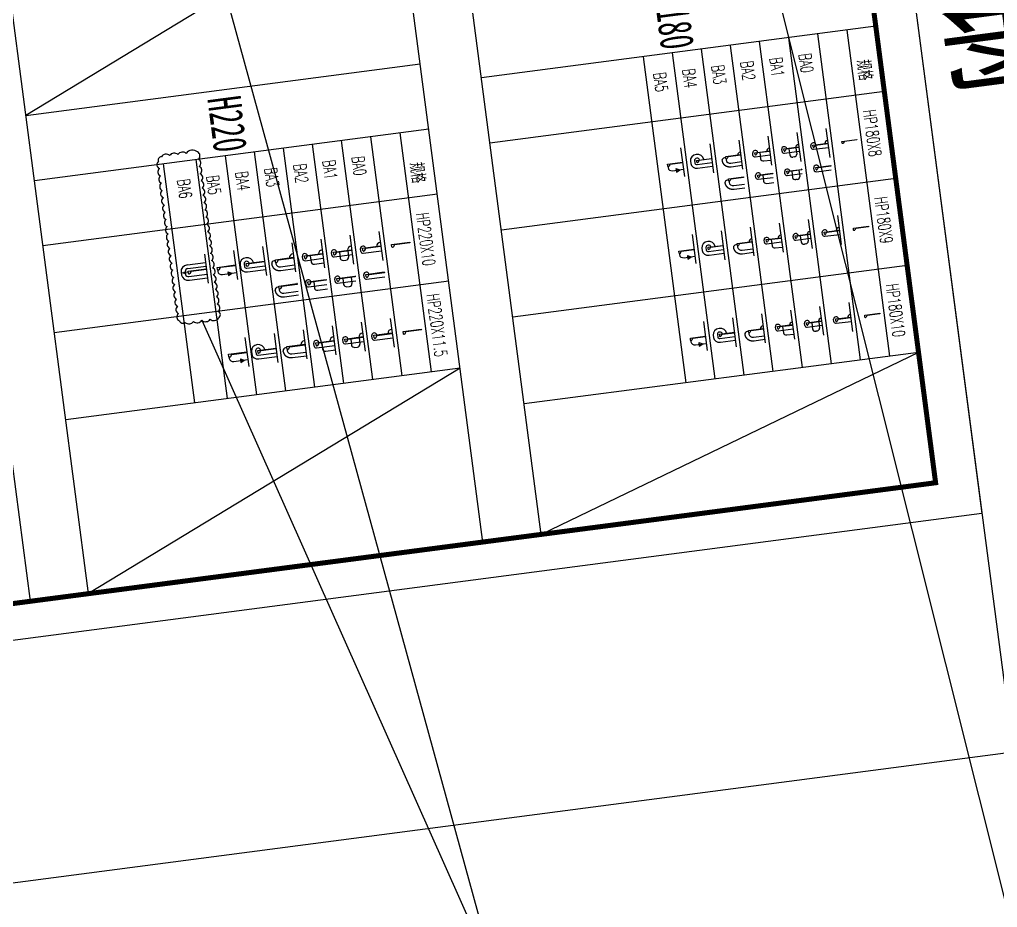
# Model space of a CAD drawing. Header units: millimetres. Extents: x -14906165 to 53546503, y 133836 to 58622790.
# Drawn here: x 42075755 to 42932731, y 42679499 to 43458034 of the extents above; entities that cross this region are included whole.
import ezdxf

# ---------------------------------------------------------------- set-up
doc = ezdxf.new("R2010")
doc.units = ezdxf.units.MM
doc.header["$LTSCALE"] = 100
doc.linetypes.add('DASHED', pattern=[8, 6, -2])
for name, color, linetype in [('HP', 254, 'Continuous'), ('Seam', 40, 'Continuous'), ('标准形式增加', 6, 'Continuous')]:
    doc.layers.add(name, color=color, linetype=linetype)
doc.styles.add('中文GB2312', font='', dxfattribs={"width": 0.7})
doc.styles.add('英文（单）', font='romans.shx', dxfattribs={"width": 0.7})
doc.styles.get('中文GB2312').set_extended_font_data('FangSong_GB2312')

# ---------------------------------------------------------------- blocks, each defined once
blk = doc.blocks.new('HP180x8')
for p, q in [((-582656, 654369), (-582648, 654369)), ((-582656, 654189), (-582656, 654369)), ((-582648, 654369), (-582648, 654219)), ((-582630, 654189), (-582656, 654189)), ((-582645, 654213), (-582627, 654202))]:
    blk.add_line(p, q)
at = {"extrusion": (0, 0, -1)}
for centre, start, end in [((582641, 654219), 300, 0), ((582630, 654196), 120, 270)]:
    blk.add_arc(centre, 7, start, end, dxfattribs=at)
blk = doc.blocks.new('HP180x9')
for p, q in [((-580856, 654370), (-580847, 654370)), ((-580856, 654190), (-580856, 654370)), ((-580847, 654370), (-580847, 654219)), ((-580829, 654190), (-580856, 654190)), ((-580844, 654213), (-580826, 654203))]:
    blk.add_line(p, q)
at = {"extrusion": (0, 0, -1)}
for centre, start, end in [((580840, 654219), 300, 0), ((580829, 654197), 120, 270)]:
    blk.add_arc(centre, 7, start, end, dxfattribs=at)
blk = doc.blocks.new('HP180x10')
for p, q in [((-579056, 654371), (-579046, 654371)), ((-579056, 654191), (-579056, 654371)), ((-579046, 654371), (-579046, 654221)), ((-579028, 654191), (-579056, 654191)), ((-579043, 654215), (-579025, 654204))]:
    blk.add_line(p, q)
at = {"extrusion": (0, 0, -1)}
for centre, start, end in [((579039, 654221), 300, 0), ((579028, 654198), 120, 270)]:
    blk.add_arc(centre, 7, start, end, dxfattribs=at)
blk = doc.blocks.new('HP220X11.5')
for p, q in [((-580856, 649128), (-580845, 649128)), ((-580856, 648908), (-580856, 649128)), ((-580845, 649128), (-580845, 648945)), ((-580823, 648908), (-580856, 648908)), ((-580840, 648937), (-580818, 648925))]:
    blk.add_line(p, q)
at = {"extrusion": (0, 0, -1)}
for centre, start, end in [((580836, 648945), 300, 0), ((580823, 648917), 120, 270)]:
    blk.add_arc(centre, 9, start, end, dxfattribs=at)
blk = doc.blocks.new('HP180x9BA4')
for p, q in [((-580797, 652473), (-580797, 652653)), ((-580747, 652473), (-580747, 652653)), ((-580856, 652448), (-580822, 652448)), ((-580856, 652398), (-580822, 652398))]:
    blk.add_line(p, q)
for centre, radius, start, end in [((-580856, 652478), 80, 90, 270), ((-580856, 652478), 30, 90, 270), ((-580822, 652473), 25, 270, 0), ((-580822, 652473), 75, 270, 360)]:
    blk.add_arc(centre, radius, start, end)
blk.add_blockref('HP180x9', (0, -1717))
blk = doc.blocks.new('HP180x10BA4')
for p, q in [((-578996, 652473), (-578996, 652653)), ((-578946, 652473), (-578946, 652653)), ((-579056, 652448), (-579021, 652448)), ((-579056, 652398), (-579021, 652398))]:
    blk.add_line(p, q)
for centre, radius, start, end in [((-579056, 652478), 80, 90, 270), ((-579056, 652478), 30, 90, 270), ((-579021, 652473), 25, 270, 0), ((-579021, 652473), 75, 270, 360)]:
    blk.add_arc(centre, radius, start, end)
blk.add_blockref('HP180x10', (0, -1718))
blk = doc.blocks.new('HP180X8BA4')
for p, q in [((-582598, 652473), (-582598, 652653)), ((-582548, 652473), (-582548, 652653)), ((-582656, 652448), (-582623, 652448)), ((-582656, 652398), (-582623, 652398))]:
    blk.add_line(p, q)
for centre, radius, start, end in [((-582656, 652478), 80, 90, 270), ((-582656, 652478), 30, 90, 270), ((-582623, 652473), 25, 270, 0), ((-582623, 652473), 75, 270, 360)]:
    blk.add_arc(centre, radius, start, end)
blk.add_blockref('HP180x8', (0, -1716))
blk = doc.blocks.new('HP180X8BA5')
for p, q in [((-582558, 652173), (-582558, 652303)), ((-582630, 652123), (-582608, 652123))]:
    blk.add_line(p, q)
blk.add_arc((-582608, 652173), 50, 270, 0)
at = {"layer": 'Seam'}
for p, q in [((-582583, 652216), (-582558, 652260)), ((-582583, 652216), (-582533, 652216)), ((-582533, 652216), (-582558, 652260))]:
    blk.add_line(p, q, dxfattribs=at)
blk.add_blockref('HP180x8', (0, -2066))
blk = doc.blocks.new('HP180X9BA5')
for p, q in [((-581657, 652173), (-581657, 652303)), ((-581729, 652123), (-581707, 652123))]:
    blk.add_line(p, q)
blk.add_arc((-581707, 652173), 50, 270, 0)
at = {"layer": 'Seam'}
for p, q in [((-581682, 652216), (-581657, 652260)), ((-581682, 652216), (-581632, 652216)), ((-581632, 652216), (-581657, 652260))]:
    blk.add_line(p, q, dxfattribs=at)
blk.add_blockref('HP180x9', (-900, -2067))
blk = doc.blocks.new('HP180X10BA5')
for p, q in [((-580756, 652173), (-580756, 652303)), ((-580828, 652123), (-580806, 652123))]:
    blk.add_line(p, q)
blk.add_arc((-580806, 652173), 50, 270, 0)
at = {"layer": 'Seam'}
for p, q in [((-580781, 652216), (-580756, 652260)), ((-580781, 652216), (-580731, 652216)), ((-580731, 652216), (-580756, 652260))]:
    blk.add_line(p, q, dxfattribs=at)
blk.add_blockref('HP180x10', (-1800, -2068))
blk = doc.blocks.new('HP220X11.5BA4')
for p, q in [((-580789, 647183), (-580789, 647403)), ((-580739, 647183), (-580739, 647403)), ((-580856, 647158), (-580814, 647158)), ((-580856, 647108), (-580814, 647108))]:
    blk.add_line(p, q)
for centre, radius, start, end in [((-580856, 647188), 80, 90, 270), ((-580856, 647188), 30, 90, 270), ((-580814, 647183), 25, 270, 0), ((-580814, 647183), 75, 270, 360)]:
    blk.add_arc(centre, radius, start, end)
blk.add_blockref('HP220X11.5', (0, -1725))
blk = doc.blocks.new('HP220X11.5BA5')
for p, q in [((-580749, 646883), (-580749, 647053)), ((-580823, 646833), (-580799, 646833))]:
    blk.add_line(p, q)
blk.add_arc((-580799, 646883), 50, 270, 0)
at = {"layer": 'Seam'}
for p, q in [((-580774, 646965), (-580749, 647008)), ((-580774, 646965), (-580724, 646965)), ((-580724, 646965), (-580749, 647008))]:
    blk.add_line(p, q, dxfattribs=at)
blk.add_blockref('HP220X11.5', (0, -2075))
blk = doc.blocks.new('HP220X10')
for p, q in [((-582656, 649128), (-582646, 649128)), ((-582656, 648908), (-582656, 649128)), ((-582646, 649128), (-582646, 648946)), ((-582624, 648908), (-582656, 648908)), ((-582642, 648938), (-582620, 648925))]:
    blk.add_line(p, q)
blk.add_arc((-582637, 648946), 9, 180, 240)
at = {"extrusion": (0, 0, -1)}
blk.add_arc((582624, 648917), 9, 120, 270, dxfattribs=at)
blk = doc.blocks.new('HP220X10BA4')
for p, q in [((-582590, 647183), (-582590, 647403)), ((-582540, 647183), (-582540, 647403)), ((-582656, 647158), (-582615, 647158)), ((-582656, 647108), (-582615, 647108))]:
    blk.add_line(p, q)
for centre, radius, start, end in [((-582656, 647188), 80, 90, 270), ((-582656, 647188), 30, 90, 270), ((-582615, 647183), 25, 270, 0), ((-582615, 647183), 75, 270, 360)]:
    blk.add_arc(centre, radius, start, end)
blk.add_blockref('HP220X10', (0, -1725))
blk = doc.blocks.new('HP220X10BA5')
for p, q in [((-582550, 646883), (-582550, 647053)), ((-582624, 646833), (-582600, 646833))]:
    blk.add_line(p, q)
blk.add_arc((-582600, 646883), 50, 270, 0)
at = {"layer": 'Seam'}
for p, q in [((-582575, 646953), (-582550, 646997)), ((-582575, 646953), (-582525, 646953)), ((-582525, 646953), (-582550, 646997))]:
    blk.add_line(p, q, dxfattribs=at)
blk.add_blockref('HP220X10', (0, -2075))
blk = doc.blocks.new('*U468')
for p, q in [((58, -180), (58, 0)), ((33, -205), (0, -205))]:
    blk.add_line(p, q)
for centre, radius, start, end in [((0, 0), 35, 180, 270), ((0, -175), 30, 90, 270), ((33, -180), 25, 270, 0)]:
    blk.add_arc(centre, radius, start, end)
at = {"layer": 'HP'}
for p, q in [((0, -180), (0, 0)), ((0, 0), (8, 0)), ((8, 0), (8, -150)), ((26, -180), (0, -180)), ((12, -157), (30, -167))]:
    blk.add_line(p, q, dxfattribs=at)
for centre, start, end in [((15, -150), 180, 240), ((26, -173), 270, 58.5144)]:
    blk.add_arc(centre, 7, start, end, dxfattribs=at)
blk = doc.blocks.new('*U467')
for p, q in [((58, -180), (58, 0)), ((8, -35), (93, -35)), ((128, -70), (128, -85)), ((33, -205), (0, -205)), ((8, -120), (93, -120))]:
    blk.add_line(p, q)
for centre, radius, start, end in [((0, 0), 35, 180, 270), ((93, -70), 35, 0, 90), ((93, -85), 35, 270, 0), ((0, -175), 30, 90, 270), ((33, -180), 25, 270, 0)]:
    blk.add_arc(centre, radius, start, end)
at = {"layer": 'HP'}
for p, q in [((0, -180), (0, 0)), ((0, 0), (8, 0)), ((8, 0), (8, -150)), ((26, -180), (0, -180)), ((12, -157), (30, -167))]:
    blk.add_line(p, q, dxfattribs=at)
for centre, start, end in [((15, -150), 180, 240), ((26, -173), 270, 58.5144)]:
    blk.add_arc(centre, 7, start, end, dxfattribs=at)
blk = doc.blocks.new('*U466')
for p, q in [((58, -180), (58, 0)), ((128, -85), (128, 0)), ((33, -205), (0, -205)), ((8, -120), (93, -120))]:
    blk.add_line(p, q)
for centre, radius, start, end in [((0, 0), 35, 180, 270), ((93, -85), 35, 270, 0), ((0, -175), 30, 90, 270), ((33, -180), 25, 270, 0)]:
    blk.add_arc(centre, radius, start, end)
at = {"layer": 'HP'}
for p, q in [((0, -180), (0, 0)), ((0, 0), (8, 0)), ((8, 0), (8, -150)), ((26, -180), (0, -180)), ((12, -157), (30, -167))]:
    blk.add_line(p, q, dxfattribs=at)
for centre, start, end in [((15, -150), 180, 240), ((26, -173), 270, 58.5144)]:
    blk.add_arc(centre, 7, start, end, dxfattribs=at)
blk = doc.blocks.new('*U465')
for p, q in [((98, -130), (98, 0)), ((15, -180), (15, -195)), ((26, -180), (48, -180))]:
    blk.add_line(p, q)
at = {"linetype": 'DASHED'}
blk.add_line((148, -130), (148, 0), dxfattribs=at)
for centre, radius, start, end in [((0, 0), 35, 180, 270), ((50, -195), 35, 180, 266.7242), ((48, -130), 50, 270, 0)]:
    blk.add_arc(centre, radius, start, end)
blk.add_arc((48, -130), 100, 270, 0, dxfattribs=at)
at = {"layer": 'HP'}
for p, q in [((0, -180), (0, 0)), ((0, 0), (8, 0)), ((8, 0), (8, -150)), ((26, -180), (0, -180)), ((12, -157), (30, -167))]:
    blk.add_line(p, q, dxfattribs=at)
for centre, start, end in [((15, -150), 180, 240), ((26, -173), 270, 58.5144)]:
    blk.add_arc(centre, 7, start, end, dxfattribs=at)
blk = doc.blocks.new('*U473')
for p, q in [((59, -180), (59, 0)), ((34, -205), (0, -205))]:
    blk.add_line(p, q)
for centre, radius, start, end in [((0, 0), 35, 180, 270), ((0, -175), 30, 90, 270), ((34, -180), 25, 270, 0)]:
    blk.add_arc(centre, radius, start, end)
at = {"layer": 'HP'}
for p, q in [((0, -180), (0, 0)), ((0, 0), (9, 0)), ((9, 0), (9, -150)), ((27, -180), (0, -180)), ((13, -157), (31, -167))]:
    blk.add_line(p, q, dxfattribs=at)
for centre, start, end in [((16, -150), 180, 240), ((27, -173), 270, 58.5144)]:
    blk.add_arc(centre, 7, start, end, dxfattribs=at)
blk = doc.blocks.new('*U472')
for p, q in [((59, -180), (59, 0)), ((9, -35), (94, -35)), ((129, -70), (129, -85)), ((34, -205), (0, -205)), ((9, -120), (94, -120))]:
    blk.add_line(p, q)
for centre, radius, start, end in [((0, 0), 35, 180, 270), ((94, -70), 35, 0, 90), ((94, -85), 35, 270, 0), ((0, -175), 30, 90, 270), ((34, -180), 25, 270, 0)]:
    blk.add_arc(centre, radius, start, end)
at = {"layer": 'HP'}
for p, q in [((0, -180), (0, 0)), ((0, 0), (9, 0)), ((9, 0), (9, -150)), ((27, -180), (0, -180)), ((13, -157), (31, -167))]:
    blk.add_line(p, q, dxfattribs=at)
for centre, start, end in [((16, -150), 180, 240), ((27, -173), 270, 58.5144)]:
    blk.add_arc(centre, 7, start, end, dxfattribs=at)
blk = doc.blocks.new('*U471')
for p, q in [((59, -180), (59, 0)), ((129, -85), (129, 0)), ((34, -205), (0, -205)), ((9, -120), (94, -120))]:
    blk.add_line(p, q)
for centre, radius, start, end in [((0, 0), 35, 180, 270), ((94, -85), 35, 270, 0), ((0, -175), 30, 90, 270), ((34, -180), 25, 270, 0)]:
    blk.add_arc(centre, radius, start, end)
at = {"layer": 'HP'}
for p, q in [((0, -180), (0, 0)), ((0, 0), (9, 0)), ((9, 0), (9, -150)), ((27, -180), (0, -180)), ((13, -157), (31, -167))]:
    blk.add_line(p, q, dxfattribs=at)
for centre, start, end in [((16, -150), 180, 240), ((27, -173), 270, 58.5144)]:
    blk.add_arc(centre, 7, start, end, dxfattribs=at)
blk = doc.blocks.new('*U470')
for p, q in [((99, -130), (99, 0)), ((15, -180), (15, -195)), ((27, -180), (49, -180))]:
    blk.add_line(p, q)
at = {"linetype": 'DASHED'}
blk.add_line((149, -130), (149, 0), dxfattribs=at)
for centre, radius, start, end in [((0, 0), 35, 180, 270), ((50, -195), 35, 180, 268.3628), ((49, -130), 50, 270, 0)]:
    blk.add_arc(centre, radius, start, end)
blk.add_arc((49, -130), 100, 270, 0, dxfattribs=at)
at = {"layer": 'HP'}
for p, q in [((0, -180), (0, 0)), ((0, 0), (9, 0)), ((9, 0), (9, -150)), ((27, -180), (0, -180)), ((13, -157), (31, -167))]:
    blk.add_line(p, q, dxfattribs=at)
for centre, start, end in [((16, -150), 180, 240), ((27, -173), 270, 58.5144)]:
    blk.add_arc(centre, 7, start, end, dxfattribs=at)
blk = doc.blocks.new('*U791')
for p, q in [((60, -180), (60, 0)), ((35, -205), (0, -205))]:
    blk.add_line(p, q)
for centre, radius, start, end in [((0, 0), 35, 180, 270), ((0, -175), 30, 90, 270), ((35, -180), 25, 270, 0)]:
    blk.add_arc(centre, radius, start, end)
at = {"layer": 'HP'}
for p, q in [((0, -180), (0, 0)), ((0, 0), (10, 0)), ((10, 0), (10, -150)), ((28, -180), (0, -180)), ((14, -157), (32, -167))]:
    blk.add_line(p, q, dxfattribs=at)
for centre, start, end in [((17, -150), 180, 240), ((28, -173), 270, 58.5144)]:
    blk.add_arc(centre, 7, start, end, dxfattribs=at)
blk = doc.blocks.new('*U477')
for p, q in [((60, -180), (60, 0)), ((10, -35), (95, -35)), ((130, -70), (130, -85)), ((35, -205), (0, -205)), ((10, -120), (95, -120))]:
    blk.add_line(p, q)
for centre, radius, start, end in [((0, 0), 35, 180, 270), ((95, -70), 35, 0, 90), ((95, -85), 35, 270, 0), ((0, -175), 30, 90, 270), ((35, -180), 25, 270, 0)]:
    blk.add_arc(centre, radius, start, end)
at = {"layer": 'HP'}
for p, q in [((0, -180), (0, 0)), ((0, 0), (10, 0)), ((10, 0), (10, -150)), ((28, -180), (0, -180)), ((14, -157), (32, -167))]:
    blk.add_line(p, q, dxfattribs=at)
for centre, start, end in [((17, -150), 180, 240), ((28, -173), 270, 58.5144)]:
    blk.add_arc(centre, 7, start, end, dxfattribs=at)
blk = doc.blocks.new('*U475')
for p, q in [((60, -180), (60, 0)), ((130, -85), (130, 0)), ((35, -205), (0, -205)), ((10, -120), (95, -120))]:
    blk.add_line(p, q)
for centre, radius, start, end in [((0, 0), 35, 180, 270), ((95, -85), 35, 270, 0), ((0, -175), 30, 90, 270), ((35, -180), 25, 270, 0)]:
    blk.add_arc(centre, radius, start, end)
at = {"layer": 'HP'}
for p, q in [((0, -180), (0, 0)), ((0, 0), (10, 0)), ((10, 0), (10, -150)), ((28, -180), (0, -180)), ((14, -157), (32, -167))]:
    blk.add_line(p, q, dxfattribs=at)
for centre, start, end in [((17, -150), 180, 240), ((28, -173), 270, 58.5144)]:
    blk.add_arc(centre, 7, start, end, dxfattribs=at)
blk = doc.blocks.new('*U476')
for p, q in [((100, -130), (100, 0)), ((15, -180), (15, -195)), ((28, -180), (50, -180))]:
    blk.add_line(p, q)
at = {"linetype": 'DASHED'}
blk.add_line((150, -130), (150, 0), dxfattribs=at)
for centre, radius, start, end in [((0, 0), 35, 180, 270), ((50, -195), 35, 180, 270), ((50, -130), 50, 270, 0)]:
    blk.add_arc(centre, radius, start, end)
blk.add_arc((50, -130), 100, 270, 0, dxfattribs=at)
at = {"layer": 'HP'}
for p, q in [((0, -180), (0, 0)), ((0, 0), (10, 0)), ((10, 0), (10, -150)), ((28, -180), (0, -180)), ((14, -157), (32, -167))]:
    blk.add_line(p, q, dxfattribs=at)
for centre, start, end in [((17, -150), 180, 240), ((28, -173), 270, 58.5144)]:
    blk.add_arc(centre, 7, start, end, dxfattribs=at)
blk = doc.blocks.new('*U498')
for p, q in [((66, -220), (66, 0)), ((41, -245), (0, -245))]:
    blk.add_line(p, q)
for centre, radius, start, end in [((0, 0), 50, 180, 270), ((0, -215), 30, 90, 270), ((41, -220), 25, 270, 0)]:
    blk.add_arc(centre, radius, start, end)
at = {"layer": 'HP'}
for p, q in [((0, -220), (0, 0)), ((0, 0), (10, 0)), ((10, 0), (10, -183)), ((32, -220), (0, -220)), ((15, -191), (37, -203))]:
    blk.add_line(p, q, dxfattribs=at)
for centre, start, end in [((19, -183), 180, 240), ((32, -211), 270, 60)]:
    blk.add_arc(centre, 9, start, end, dxfattribs=at)
blk = doc.blocks.new('*U494')
for p, q in [((66, -220), (66, 0)), ((10, -50), (95, -50)), ((10, -150), (95, -150)), ((41, -245), (0, -245))]:
    blk.add_line(p, q)
at = {"linetype": 'DASHED', "ltscale": 0.5}
blk.add_line((130, -115), (130, -85), dxfattribs=at)
for centre, radius, start, end in [((0, 0), 50, 180, 270), ((95, -85), 35, 0, 90), ((95, -115), 35, 270, 0), ((0, -215), 30, 90, 270), ((41, -220), 25, 270, 0)]:
    blk.add_arc(centre, radius, start, end)
at = {"layer": 'HP'}
for p, q in [((0, -220), (0, 0)), ((0, 0), (10, 0)), ((10, 0), (10, -183)), ((32, -220), (0, -220)), ((15, -191), (37, -203))]:
    blk.add_line(p, q, dxfattribs=at)
for centre, start, end in [((19, -183), 180, 240), ((32, -211), 270, 60)]:
    blk.add_arc(centre, 9, start, end, dxfattribs=at)
blk = doc.blocks.new('*U497')
for p, q in [((66, -220), (66, 0)), ((10, -150), (95, -150)), ((41, -245), (0, -245))]:
    blk.add_line(p, q)
at = {"linetype": 'DASHED'}
blk.add_line((130, -115), (130, 0), dxfattribs=at)
for centre, radius, start, end in [((0, 0), 50, 180, 270), ((95, -115), 35, 270, 0), ((0, -215), 30, 90, 270), ((41, -220), 25, 270, 0)]:
    blk.add_arc(centre, radius, start, end)
at = {"layer": 'HP'}
for p, q in [((0, -220), (0, 0)), ((0, 0), (10, 0)), ((10, 0), (10, -183)), ((32, -220), (0, -220)), ((15, -191), (37, -203))]:
    blk.add_line(p, q, dxfattribs=at)
for centre, start, end in [((19, -183), 180, 240), ((32, -211), 270, 60)]:
    blk.add_arc(centre, 9, start, end, dxfattribs=at)
blk = doc.blocks.new('*U496')
for p, q in [((106, -170), (106, 0)), ((15, -220), (15, -235)), ((32, -220), (56, -220)), ((56, -270), (50, -270))]:
    blk.add_line(p, q)
at = {"linetype": 'DASHED'}
blk.add_line((156, -170), (156, 0), dxfattribs=at)
for centre, radius, start, end in [((0, 0), 50, 180, 270), ((56, -170), 50, 270, 0), ((50, -235), 35, 180, 270)]:
    blk.add_arc(centre, radius, start, end)
blk.add_arc((56, -170), 100, 270, 0, dxfattribs=at)
at = {"layer": 'HP'}
for p, q in [((0, -220), (0, 0)), ((0, 0), (10, 0)), ((10, 0), (10, -183)), ((32, -220), (0, -220)), ((15, -191), (37, -203))]:
    blk.add_line(p, q, dxfattribs=at)
for centre, start, end in [((19, -183), 180, 240), ((32, -211), 270, 60)]:
    blk.add_arc(centre, 9, start, end, dxfattribs=at)
blk = doc.blocks.new('*U495')
for p, q in [((-85, -220), (-85, 0)), ((-35, -220), (-35, 0)), ((76, -220), (76, 0)), ((126, -220), (126, 0)), ((16, -220), (16, -305)), ((0, -255), (41, -255)), ((0, -305), (41, -305)), ((3, -270), (29, -255)), ((3, -282), (29, -267))]:
    blk.add_line(p, q)
for centre, radius, start, end in [((0, -220), 85, 180, 270), ((0, -220), 35, 180, 270), ((41, -220), 35, 270, 0), ((41, -220), 85, 270, 0)]:
    blk.add_arc(centre, radius, start, end)
at = {"layer": 'HP'}
for p, q in [((0, -220), (0, 0)), ((0, 0), (10, 0)), ((10, 0), (10, -183)), ((32, -220), (0, -220)), ((15, -191), (37, -203))]:
    blk.add_line(p, q, dxfattribs=at)
for centre, start, end in [((19, -183), 180, 240), ((32, -211), 270, 60)]:
    blk.add_arc(centre, 9, start, end, dxfattribs=at)
blk = doc.blocks.new('*U500')
for p, q in [((108, -170), (108, 0)), ((15, -220), (15, -235)), ((34, -220), (58, -220)), ((58, -270), (50, -270))]:
    blk.add_line(p, q)
at = {"linetype": 'DASHED'}
blk.add_line((158, -170), (158, 0), dxfattribs=at)
for centre, radius, start, end in [((0, 0), 50, 180, 270), ((58, -170), 50, 270, 0), ((50, -235), 35, 180, 270)]:
    blk.add_arc(centre, radius, start, end)
blk.add_arc((58, -170), 100, 270, 0, dxfattribs=at)
at = {"layer": 'HP'}
for p, q in [((0, -220), (0, 0)), ((0, 0), (12, 0)), ((12, 0), (12, -183)), ((34, -220), (0, -220)), ((16, -191), (38, -203))]:
    blk.add_line(p, q, dxfattribs=at)
for centre, start, end in [((21, -183), 180, 240), ((34, -211), 270, 60)]:
    blk.add_arc(centre, 9, start, end, dxfattribs=at)
blk = doc.blocks.new('*U503')
at = {"linetype": 'DASHED'}
blk.add_line((132, -115), (132, 0), dxfattribs=at)
for p, q in [((68, -220), (68, 0)), ((11, -150), (96, -150)), ((43, -245), (0, -245))]:
    blk.add_line(p, q)
for centre, radius, start, end in [((0, 0), 50, 180, 270), ((96, -115), 35, 270, 0), ((0, -215), 30, 90, 270), ((43, -220), 25, 270, 0)]:
    blk.add_arc(centre, radius, start, end)
at = {"layer": 'HP'}
for p, q in [((0, -220), (0, 0)), ((0, 0), (11, 0)), ((11, 0), (11, -183)), ((34, -220), (0, -220)), ((16, -191), (38, -203))]:
    blk.add_line(p, q, dxfattribs=at)
for centre, start, end in [((21, -183), 180, 240), ((34, -211), 270, 60)]:
    blk.add_arc(centre, 9, start, end, dxfattribs=at)
blk = doc.blocks.new('*U502')
for p, q in [((11, -50), (96, -50)), ((68, -220), (68, 0)), ((11, -150), (96, -150)), ((43, -245), (0, -245))]:
    blk.add_line(p, q)
at = {"linetype": 'DASHED', "ltscale": 0.5}
blk.add_line((132, -115), (132, -85), dxfattribs=at)
for centre, radius, start, end in [((0, 0), 50, 180, 270), ((96, -85), 35, 0, 90), ((96, -115), 35, 270, 0), ((0, -215), 30, 90, 270), ((43, -220), 25, 270, 0)]:
    blk.add_arc(centre, radius, start, end)
at = {"layer": 'HP'}
for p, q in [((0, -220), (0, 0)), ((0, 0), (11, 0)), ((11, 0), (11, -183)), ((34, -220), (0, -220)), ((16, -191), (38, -203))]:
    blk.add_line(p, q, dxfattribs=at)
for centre, start, end in [((21, -183), 180, 240), ((34, -211), 270, 60)]:
    blk.add_arc(centre, 9, start, end, dxfattribs=at)
blk = doc.blocks.new('*U501')
for p, q in [((68, -220), (68, 0)), ((43, -245), (0, -245))]:
    blk.add_line(p, q)
for centre, radius, start, end in [((0, 0), 50, 180, 270), ((0, -215), 30, 90, 270), ((43, -220), 25, 270, 0)]:
    blk.add_arc(centre, radius, start, end)
at = {"layer": 'HP'}
for p, q in [((0, -220), (0, 0)), ((0, 0), (12, 0)), ((12, 0), (12, -183)), ((34, -220), (0, -220)), ((16, -191), (38, -203))]:
    blk.add_line(p, q, dxfattribs=at)
for centre, start, end in [((21, -183), 180, 240), ((34, -211), 270, 60)]:
    blk.add_arc(centre, 9, start, end, dxfattribs=at)
blk = doc.blocks.new('*U792')
for p, q in [((66, -220), (66, 0)), ((41, -245), (0, -245))]:
    blk.add_line(p, q)
for centre, radius, start, end in [((0, 0), 1, 180, 270), ((0, -215), 30, 90, 270), ((41, -220), 25, 270, 0)]:
    blk.add_arc(centre, radius, start, end)
at = {"layer": 'HP'}
for p, q in [((0, -220), (0, 0)), ((0, 0), (10, 0)), ((10, 0), (10, -183)), ((32, -220), (0, -220)), ((15, -191), (37, -203))]:
    blk.add_line(p, q, dxfattribs=at)
for centre, start, end in [((19, -183), 180, 240), ((32, -211), 270, 60)]:
    blk.add_arc(centre, 9, start, end, dxfattribs=at)
blk = doc.blocks.new('*U793')
for p, q in [((66, -220), (66, 0)), ((10, -150), (95, -150)), ((41, -245), (0, -245))]:
    blk.add_line(p, q)
at = {"linetype": 'DASHED'}
blk.add_line((130, -115), (130, 0), dxfattribs=at)
for centre, radius, start, end in [((0, 0), 1, 180, 270), ((95, -115), 35, 270, 0), ((0, -215), 30, 90, 270), ((41, -220), 25, 270, 0)]:
    blk.add_arc(centre, radius, start, end)
at = {"layer": 'HP'}
for p, q in [((0, -220), (0, 0)), ((0, 0), (10, 0)), ((10, 0), (10, -183)), ((32, -220), (0, -220)), ((15, -191), (37, -203))]:
    blk.add_line(p, q, dxfattribs=at)
for centre, start, end in [((19, -183), 180, 240), ((32, -211), 270, 60)]:
    blk.add_arc(centre, 9, start, end, dxfattribs=at)
blk = doc.blocks.new('*U816')
for p, q in [((58, -180), (58, 0)), ((33, -205), (0, -205))]:
    blk.add_line(p, q)
for centre, radius, start, end in [((0, 0), 1, 180, 270), ((0, -175), 30, 90, 270), ((33, -180), 25, 270, 0)]:
    blk.add_arc(centre, radius, start, end)
at = {"layer": 'HP'}
for p, q in [((0, -180), (0, 0)), ((0, 0), (8, 0)), ((8, 0), (8, -150)), ((26, -180), (0, -180)), ((12, -157), (30, -167))]:
    blk.add_line(p, q, dxfattribs=at)
for centre, start, end in [((15, -150), 180, 240), ((26, -173), 270, 58.5144)]:
    blk.add_arc(centre, 7, start, end, dxfattribs=at)
blk = doc.blocks.new('*U817')
for p, q in [((58, -180), (58, 0)), ((8, -35), (93, -35)), ((128, -70), (128, -85)), ((33, -205), (0, -205)), ((8, -120), (93, -120))]:
    blk.add_line(p, q)
for centre, radius, start, end in [((0, 0), 1, 180, 270), ((93, -70), 35, 0, 90), ((93, -85), 35, 270, 0), ((0, -175), 30, 90, 270), ((33, -180), 25, 270, 0)]:
    blk.add_arc(centre, radius, start, end)
at = {"layer": 'HP'}
for p, q in [((0, -180), (0, 0)), ((0, 0), (8, 0)), ((8, 0), (8, -150)), ((26, -180), (0, -180)), ((12, -157), (30, -167))]:
    blk.add_line(p, q, dxfattribs=at)
for centre, start, end in [((15, -150), 180, 240), ((26, -173), 270, 58.5144)]:
    blk.add_arc(centre, 7, start, end, dxfattribs=at)
blk = doc.blocks.new('*U818')
for p, q in [((58, -180), (58, 0)), ((128, -85), (128, 0)), ((33, -205), (0, -205)), ((8, -120), (93, -120))]:
    blk.add_line(p, q)
for centre, radius, start, end in [((0, 0), 1, 180, 270), ((93, -85), 35, 270, 0), ((0, -175), 30, 90, 270), ((33, -180), 25, 270, 0)]:
    blk.add_arc(centre, radius, start, end)
at = {"layer": 'HP'}
for p, q in [((0, -180), (0, 0)), ((0, 0), (8, 0)), ((8, 0), (8, -150)), ((26, -180), (0, -180)), ((12, -157), (30, -167))]:
    blk.add_line(p, q, dxfattribs=at)
for centre, start, end in [((15, -150), 180, 240), ((26, -173), 270, 58.5144)]:
    blk.add_arc(centre, 7, start, end, dxfattribs=at)
blk = doc.blocks.new('*U819')
for p, q in [((98, -130), (98, 0)), ((15, -180), (15, -195)), ((26, -180), (48, -180))]:
    blk.add_line(p, q)
at = {"linetype": 'DASHED'}
blk.add_line((148, -130), (148, 0), dxfattribs=at)
for centre, radius, start, end in [((0, 0), 1, 180, 270), ((50, -195), 35, 180, 266.7242), ((48, -130), 50, 270, 0)]:
    blk.add_arc(centre, radius, start, end)
blk.add_arc((48, -130), 100, 270, 0, dxfattribs=at)
at = {"layer": 'HP'}
for p, q in [((0, -180), (0, 0)), ((0, 0), (8, 0)), ((8, 0), (8, -150)), ((26, -180), (0, -180)), ((12, -157), (30, -167))]:
    blk.add_line(p, q, dxfattribs=at)
for centre, start, end in [((15, -150), 180, 240), ((26, -173), 270, 58.5144)]:
    blk.add_arc(centre, 7, start, end, dxfattribs=at)
blk = doc.blocks.new('*U824')
for p, q in [((66, -220), (66, 0)), ((10, -50), (95, -50)), ((10, -150), (95, -150)), ((41, -245), (0, -245))]:
    blk.add_line(p, q)
at = {"linetype": 'DASHED', "ltscale": 0.5}
blk.add_line((130, -115), (130, -85), dxfattribs=at)
for centre, radius, start, end in [((0, 0), 1, 180, 270), ((95, -85), 35, 0, 90), ((95, -115), 35, 270, 0), ((0, -215), 30, 90, 270), ((41, -220), 25, 270, 0)]:
    blk.add_arc(centre, radius, start, end)
at = {"layer": 'HP'}
for p, q in [((0, -220), (0, 0)), ((0, 0), (10, 0)), ((10, 0), (10, -183)), ((32, -220), (0, -220)), ((15, -191), (37, -203))]:
    blk.add_line(p, q, dxfattribs=at)
for centre, start, end in [((19, -183), 180, 240), ((32, -211), 270, 60)]:
    blk.add_arc(centre, 9, start, end, dxfattribs=at)
blk = doc.blocks.new('*U825')
for p, q in [((106, -170), (106, 0)), ((15, -220), (15, -235)), ((32, -220), (56, -220)), ((56, -270), (50, -270))]:
    blk.add_line(p, q)
at = {"linetype": 'DASHED'}
blk.add_line((156, -170), (156, 0), dxfattribs=at)
for centre, radius, start, end in [((0, 0), 1, 180, 270), ((56, -170), 50, 270, 0), ((50, -235), 35, 180, 270)]:
    blk.add_arc(centre, radius, start, end)
blk.add_arc((56, -170), 100, 270, 0, dxfattribs=at)
at = {"layer": 'HP'}
for p, q in [((0, -220), (0, 0)), ((0, 0), (10, 0)), ((10, 0), (10, -183)), ((32, -220), (0, -220)), ((15, -191), (37, -203))]:
    blk.add_line(p, q, dxfattribs=at)
for centre, start, end in [((19, -183), 180, 240), ((32, -211), 270, 60)]:
    blk.add_arc(centre, 9, start, end, dxfattribs=at)
blk = doc.blocks.new('绘图要素标准库V1.0 - 0416')
for p, q in [((-598206.5, 656002.9), (-577206.5, 656002.9)), ((-577206.5, 656002.9), (-577206.5, 626302.9)), ((-573911.1, 656002.9), (-573911.1, 626302.9)), ((-577706.5, 655502.9), (-595706.5, 655502.9)), ((-584006.5, 655504.1), (-584006.5, 650754.1)), ((-583106.5, 655504.1), (-583106.5, 650754.1)), ((-581906.5, 655504.1), (-581906.5, 650754.1)), ((-580706.5, 655504.1), (-580706.5, 650754.1)), ((-579506.5, 655504.1), (-579506.5, 650754.1)), ((-579506.5, 655502.9), (-577706.5, 650752.9)), ((-584006.5, 655154.1), (-579506.5, 655154.1)), ((-579506.5, 654804.1), (-584006.5, 654804.1)), ((-579506.5, 654454.1), (-584006.5, 654454.1)), ((-579506.5, 654104.1), (-584006.5, 654104.1)), ((-579506.5, 653754.1), (-584006.5, 653754.1)), ((-579506.5, 653404.1), (-584006.5, 653404.1)), ((-579506.5, 653054.1), (-584006.5, 653054.1)), ((-579506.5, 652704.1), (-584006.5, 652704.1)), ((-577706.5, 650752.9), (-592106.5, 650752.9)), ((-577706.5, 650052.9), (-592106.5, 650052.9)), ((-586706.5, 650052.9), (-584306.5, 645302.9)), ((-584306.5, 645302.9), (-584306.5, 650052.9)), ((-583406.5, 650052.9), (-583406.5, 645302.9)), ((-582506.5, 650052.9), (-582506.5, 645302.9)), ((-581306.5, 650052.9), (-581306.5, 645302.9)), ((-580106.5, 650052.9), (-580106.5, 645302.9)), ((-580106.5, 650052.9), (-577706.5, 645302.9)), ((-583406.5, 649702.9), (-580106.5, 649702.9)), ((-580106.5, 649352.9), (-583406.5, 649352.9)), ((-580106.5, 649002.9), (-583406.5, 649002.9)), ((-580106.5, 648652.9), (-583406.5, 648652.9)), ((-580106.5, 648302.9), (-583406.5, 648302.9)), ((-580106.5, 647952.9), (-583406.5, 647952.9)), ((-580106.5, 647602.9), (-583406.5, 647602.9)), ((-580106.5, 647252.9), (-583406.5, 647252.9)), ((-583406.5, 646852.9), (-580106.5, 646852.9)), ((-577706.5, 645302.9), (-592106.5, 645302.9)), ((-577706.5, 644602.9), (-592106.5, 644602.9))]:
    blk.add_line(p, q)
at = {"color": 5}
for p, q in [((-582706.5, 654754.1), (-582306.5, 654754.1)), ((-581506.5, 654754.1), (-581106.5, 654754.1)), ((-580306.5, 654754.1), (-579906.5, 654754.1)), ((-582706.5, 654404.1), (-582306.5, 654404.1)), ((-581506.5, 654404.1), (-581106.5, 654404.1)), ((-580306.5, 654404.1), (-579906.5, 654404.1)), ((-582706.5, 654054.1), (-582306.5, 654054.1)), ((-581506.5, 654054.1), (-581106.5, 654054.1)), ((-580306.5, 654054.1), (-579906.5, 654054.1)), ((-582706.5, 653704.1), (-582306.5, 653704.1)), ((-581506.5, 653704.1), (-581106.5, 653704.1)), ((-580306.5, 653704.1), (-579906.5, 653704.1)), ((-582706.5, 653354.1), (-582306.5, 653354.1)), ((-581506.5, 653354.1), (-581106.5, 653354.1)), ((-580306.5, 653354.1), (-579906.5, 653354.1)), ((-582706.5, 653004.1), (-582306.5, 653004.1)), ((-581506.5, 653004.1), (-581106.5, 653004.1)), ((-580306.5, 653004.1), (-579906.5, 653004.1)), ((-582106.5, 649302.9), (-581706.5, 649302.9)), ((-580906.5, 649302.9), (-580506.5, 649302.9)), ((-582106.5, 648952.9), (-581706.5, 648952.9)), ((-580906.5, 648952.9), (-580506.5, 648952.9)), ((-582106.5, 648602.9), (-581706.5, 648602.9)), ((-580906.5, 648602.9), (-580506.5, 648602.9)), ((-582106.5, 648252.9), (-581706.5, 648252.9)), ((-580906.5, 648252.9), (-580506.5, 648252.9)), ((-582106.5, 647902.9), (-581706.5, 647902.9)), ((-580906.5, 647902.9), (-580506.5, 647902.9)), ((-582106.5, 647552.9), (-581706.5, 647552.9)), ((-580906.5, 647552.9), (-580506.5, 647552.9)), ((-582106.5, 647202.9), (-581706.5, 647202.9))]:
    blk.add_line(p, q, dxfattribs=at)
at = {"const_width": 60}
blk.add_lwpolyline([(-595706.5, 655502.9), (-577706.5, 655502.9), (-577706.5, 626802.9), (-595706.5, 626802.9)], close=True, dxfattribs=at)
at = {"layer": '标准形式增加'}
for p, q in [((-581214.3, 647069.2), (-491817.7, 670253.6)), ((-590272.8, 653823.1), (-491817.7, 663750.5)), ((-625997.6, 642969), (-491817.7, 659196.4))]:
    blk.add_line(p, q, dxfattribs=at)
blk.add_xline((-506039.8, 656002.9), (1, 0), dxfattribs=at)
blk.add_lwpolyline([(-583506.8, 647276.7, -0.5205671), (-583406.8, 647276.7, -0.5205671), (-583306.8, 647276.7, -0.5205671), (-583206.8, 647276.7, -0.5205671), (-583106.8, 647276.7, -0.5205671), (-583006.8, 647276.7, -0.5205671), (-582906.8, 647276.7, -0.5205671), (-582806.8, 647276.7, -0.5205671), (-582706.8, 647276.7, -0.5205671), (-582606.8, 647276.7, -0.5205671), (-582506.8, 647276.7, -0.5205671), (-582406.8, 647276.7, -0.5205671), (-582306.8, 647276.7, -0.5205671), (-582206.8, 647276.7, -0.5205671), (-582106.8, 647276.7, -0.5205671), (-582006.8, 647276.7, -0.5205671), (-581906.8, 647276.7, -0.5205671), (-581806.8, 647276.7, -0.5205671), (-581706.8, 647276.7, -0.5205671), (-581606.8, 647276.7, -0.5205671), (-581506.8, 647276.7, -0.5205671), (-581406.8, 647276.7, -0.5205671), (-581306.8, 647276.7, -0.5205671), (-581214.3, 647269.2, -0.5205671), (-581214.3, 647169.2, -0.5205671), (-581214.3, 647069.2, -0.5205671), (-581214.3, 646969.2, -0.5205671), (-581214.3, 646869.2, -0.5205671), (-581247.6, 646802.5, -0.5205671), (-581347.6, 646802.5, -0.5205671), (-581447.6, 646802.5, -0.5205671), (-581547.6, 646802.5, -0.5205671), (-581647.6, 646802.5, -0.5205671), (-581747.6, 646802.5, -0.5205671), (-581847.6, 646802.5, -0.5205671), (-581947.6, 646802.5, -0.5205671), (-582047.6, 646802.5, -0.5205671), (-582147.6, 646802.5, -0.5205671), (-582247.6, 646802.5, -0.5205671), (-582347.6, 646802.5, -0.5205671), (-582447.6, 646802.5, -0.5205671), (-582547.6, 646802.5, -0.5205671), (-582647.6, 646802.5, -0.5205671), (-582747.6, 646802.5, -0.5205671), (-582847.6, 646802.5, -0.5205671), (-582947.6, 646802.5, -0.5205671), (-583047.6, 646802.5, -0.5205671), (-583147.6, 646802.5, -0.5205671), (-583247.6, 646802.5, -0.5205671), (-583347.6, 646802.5, -0.5205671), (-583447.6, 646802.5, -0.5205671), (-583506.8, 646843.3, -0.5205671), (-583506.8, 646943.3, -0.5205671), (-583506.8, 647043.3, -0.5205671), (-583506.8, 647143.3, -0.5205671)], format="xyb", close=True, dxfattribs=at)
for name, p in [('HP180x8', (150, 734.9)), ('HP180x9', (-450, 734.6)), ('HP180x10', (-1050, 732.8)), ('*U468', (-582506.5, 654754.1)), ('*U816', (-582197.4, 654754.1)), ('*U473', (-581306.5, 654754.1)), ('*U791', (-580106.5, 654754.1)), ('*U467', (-582506.5, 654404.1)), ('*U817', (-582197.4, 654404.1)), ('*U472', (-581306.5, 654404.1)), ('*U477', (-580106.5, 654404.1)), ('*U466', (-582506.5, 654054.1)), ('*U818', (-582197.4, 654054.1)), ('*U471', (-581306.5, 654054.1)), ('*U475', (-580106.5, 654054.1)), ('*U465', (-582506.5, 653704.1)), ('*U819', (-582197.4, 653704.1)), ('*U470', (-581306.5, 653704.1)), ('*U476', (-580106.5, 653704.1)), ('HP180X8BA4', (150, 701.2)), ('HP180x9BA4', (-450, 701.2)), ('HP180x10BA4', (-1050, 701.2)), ('HP180X8BA5', (150, 701.2)), ('HP180X9BA5', (450, 701.2)), ('HP180X10BA5', (750, 701.2)), ('HP220X10', (750, 524.6)), ('HP220X11.5', (150, 525.1)), ('*U498', (-581906.5, 649302.9)), ('*U792', (-581546.5, 649302.9)), ('*U501', (-580706.5, 649302.9)), ('*U494', (-581906.5, 648952.9)), ('*U824', (-581543.1, 648952.9)), ('*U502', (-580706.5, 648952.9)), ('*U497', (-581906.5, 648602.9)), ('*U793', (-581546.5, 648602.9)), ('*U503', (-580706.5, 648602.9)), ('*U496', (-581906.5, 648252.9)), ('*U825', (-581543.1, 648252.9)), ('*U500', (-580706.5, 648252.9)), ('HP220X10BA4', (750, 500)), ('HP220X11.5BA4', (150, 500)), ('HP220X10BA5', (750, 500)), ('HP220X11.5BA5', (150, 500)), ('*U495', (-581906.5, 647202.9))]:
    blk.add_blockref(name, p)
at = {"width": 0.7}
for s, height, style, p in [('球扁钢', 1500, '中文GB2312', (-587195.4, 656454.3)), ('规格', 150, '中文GB2312', (-583577.9, 655232.6)), ('HP180X8', 150, '英文（单）', (-582885.1, 655221.7)), ('HP180X9', 150, '英文（单）', (-581685.1, 655221.7)), ('HP180X10', 150, '英文（单）', (-580485.1, 655221.7)), ('BA0', 150, '英文（单）', (-583764.4, 654545.1)), ('BA1', 150, '英文（单）', (-583764.4, 654195.1)), ('BA2', 150, '英文（单）', (-583764.4, 653845.1)), ('BA3', 150, '英文（单）', (-583764.4, 653495.1)), ('H180', 400, '中文GB2312', (-584813.8, 652928.2)), ('BA4', 150, '英文（单）', (-583764.4, 653145.1)), ('BA5', 150, '英文（单）', (-583764.4, 652795.1)), ('规格', 150, '中文GB2312', (-582977.9, 649781.4)), ('HP220X10', 150, '英文（单）', (-582285.1, 649770.5)), ('HP220X11.5', 150, '英文（单）', (-581164.7, 649770.5)), ('BA0', 150, '英文（单）', (-583164.4, 649093.9)), ('BA1', 150, '英文（单）', (-583164.4, 648743.9)), ('BA2', 150, '英文（单）', (-583164.4, 648393.9)), ('BA3', 150, '英文（单）', (-583164.4, 648043.9)), ('H220', 400, '中文GB2312', (-584213.8, 647477)), ('BA4', 150, '英文（单）', (-583164.4, 647693.9)), ('BA5', 150, '英文（单）', (-583164.4, 647343.9)), ('BA6', 150, '英文（单）', (-583164.4, 646993.9))]:
    blk.add_text(s, height=height, dxfattribs=dict(at, style=style)).set_placement(p)

msp = doc.modelspace()

# ---------------------------------------------------------------- block references
at = {"lineweight": 5, "xscale": 64.06802830554443, "yscale": 73.4024339265743, "zscale": 64.06802830554443, "rotation": 277.4624694947158}
msp.add_blockref('绘图要素标准库V1.0 - 0416', (-22373, 103764), dxfattribs=at)

doc.saveas('drawing.dxf')
